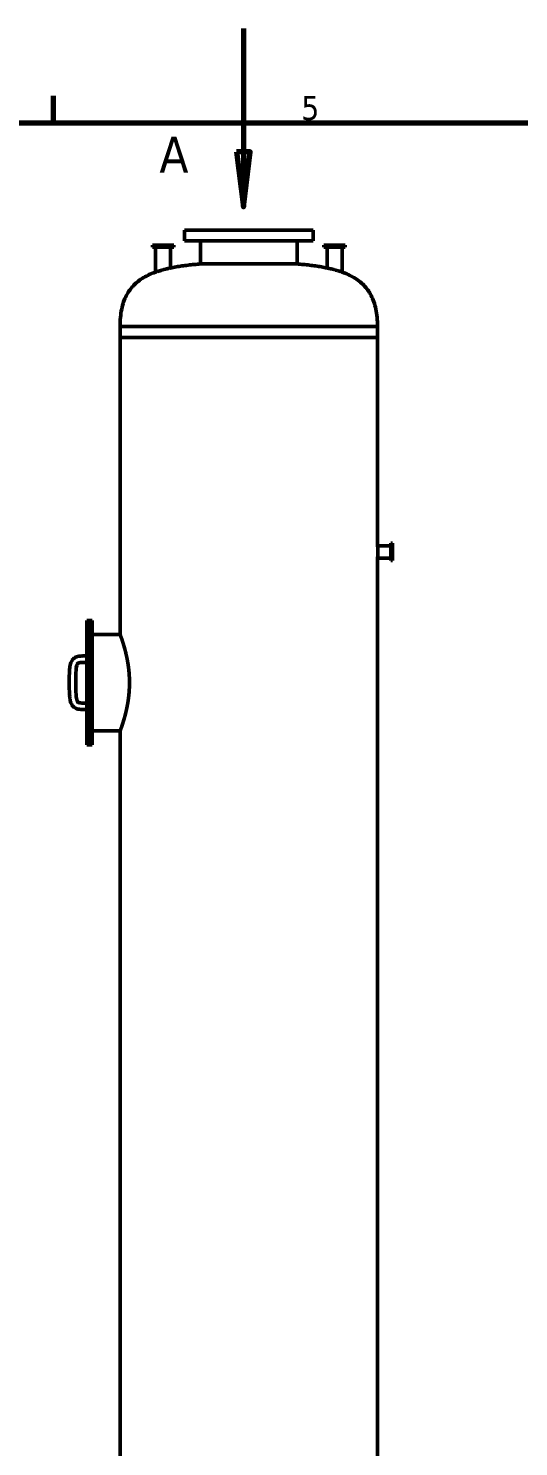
# Model space of a CAD drawing. Header units: millimetres. Extents: x 0 to 19008, y 0 to 13560.
# Drawn here: x 7011 to 9297, y 6948 to 13560 of the extents above; entities that cross this region are included whole.
import ezdxf

# ---------------------------------------------------------------- set-up
doc = ezdxf.new("R2010")
doc.units = ezdxf.units.MM
doc.header["$LTSCALE"] = 32
doc.linetypes.add('CHAIN', pattern=[0.3543, 0.2362, -0.0295, 0.0591, -0.0295])
for name, color, linetype, lineweight in [('剖切线 (ISO)', 7, 'CHAIN', 70), ('可见 (ISO)', 7, 'Continuous', 50), ('图框 (ISO)', 7, 'Continuous', 70)]:
    doc.layers.add(name, color=color, linetype=linetype, lineweight=lineweight)
doc.styles.add('标签文本 (ISO)', font='TAHOMA.TTF')
doc.styles.add('注释文本 (ISO)', font='TAHOMA.TTF')

# ---------------------------------------------------------------- blocks, each defined once
blk = doc.blocks.new('图框 默认图框')
at = {"layer": '图框 (ISO)'}
blk.add_line((222.75, 410), (222.75, 413.9), dxfattribs=at)
at = {"layer": '图框 (ISO)', "flags": 128}
blk.add_lwpolyline([(10, 10), (10, 410), (584, 410), (584, 10), (10, 10)], dxfattribs=at)
at = {"layer": '图框 (ISO)', "insert": (258.85, 410.33), "char_height": 3.5, "attachment_point": 7, "style": '注释文本 (ISO)'}
blk.add_mtext('5', dxfattribs=at)
blk = doc.blocks.new('二维转换剖视图0')
at = {"layer": '剖切线 (ISO)', "linetype": 'Continuous'}
for p, q in [((250.42, 423.75), (250.42, 405.75)), ((249.42, 405.75), (250.42, 397.75)), ((251.42, 405.75), (249.42, 405.75)), ((250.42, 405.75), (250.42, 397.75)), ((250.42, 397.75), (251.42, 405.75))]:
    blk.add_line(p, q, dxfattribs=at)
at = {"layer": '剖切线 (ISO)', "linetype": 'Continuous', "flags": 128}
blk.add_lwpolyline([(249.42, 405.75), (250.42, 397.75), (251.42, 405.75), (249.42, 405.75)], dxfattribs=at)
at = {"layer": '剖切线 (ISO)'}
blk.add_solid([(249.42, 405.75), (250.42, 397.75), (251.42, 405.75), (249.42, 405.75)], dxfattribs=at)
at = {"layer": '剖切线 (ISO)', "insert": (238.18, 402.74), "char_height": 5.25, "attachment_point": 7, "style": '标签文本 (ISO)'}
blk.add_mtext('A', dxfattribs=at)

msp = doc.modelspace()

# ---------------------------------------------------------------- linework, layer by layer
at = {"layer": '可见 (ISO)'}
for p, q in [((8338.4967, 12619.2543), (7738.4967, 12619.2543)), ((7738.4967, 12569.2543), (7738.4967, 12619.2543)), ((7738.4967, 12569.2543), (8338.4967, 12569.2543)), ((7813.4967, 12461.6), (7813.4967, 12569.2543)), ((8263.4967, 12461.6), (8263.4967, 12569.2543)), ((8338.4967, 12569.2543), (8338.4967, 12619.2543)), ((7689.4225, 12549.2543), (7589.4225, 12549.2543)), ((7589.4225, 12539.2543), (7589.4225, 12549.2543)), ((7589.4225, 12539.2543), (7689.4225, 12539.2543)), ((7603.4967, 12539.2543), (7603.4967, 12423.5402)), ((7673.4967, 12539.2543), (7673.4967, 12442.8634)), ((7689.4225, 12539.2543), (7689.4225, 12549.2543)), ((8488.3554, 12549.2543), (8388.3554, 12549.2543)), ((8388.3554, 12539.2543), (8388.3554, 12549.2543)), ((8388.3554, 12539.2543), (8488.3554, 12539.2543)), ((8403.4967, 12539.2543), (8403.4967, 12442.8634)), ((8473.4967, 12539.2543), (8473.4967, 12423.5402)), ((8488.3554, 12539.2543), (8488.3554, 12549.2543)), ((8263.4967, 12461.6), (7813.4967, 12461.6)), ((7438.2854, 12169.2543), (8638.7079, 12169.2543)), ((7438.4967, 12169.2542), (7438.2854, 12169.2543)), ((8638.4967, 12169.2542), (7438.4967, 12169.2542)), ((7438.4967, 12119.2543), (7438.4967, 12169.2542)), ((8638.4967, 12169.2542), (8638.7079, 12169.2543)), ((8638.4967, 12119.2543), (8638.4967, 12169.2542)), ((8638.4967, 12119.2543), (7438.4967, 12119.2543)), ((7438.4967, 12119.2543), (8638.4967, 12119.2543)), ((7438.4967, 12119.2543), (7438.4967, 10734.2543)), ((8638.4967, 12119.2543), (8638.4967, 11142.9543)), ((8638.4967, 11142.9543), (8640.3321, 11142.9543)), ((8640.3321, 11148.2543), (8640.3321, 11090.2543)), ((8640.3321, 11148.2543), (8700.3321, 11148.2543)), ((8700.3321, 11159.2543), (8700.3321, 11079.2543)), ((8708.3321, 11159.2543), (8700.3321, 11159.2543)), ((8708.3321, 11159.2543), (8708.3321, 11079.2543)), ((8638.4967, 11095.5543), (8640.3321, 11095.5543)), ((8638.4967, 11095.5543), (8638.4967, 4044.2543)), ((8640.3321, 11090.2543), (8700.3321, 11090.2543)), ((8708.3321, 11079.2543), (8700.3321, 11079.2543)), ((7283.4918, 10799.2543), (7283.4918, 10219.2543)), ((7293.4918, 10799.2543), (7283.4918, 10799.2543)), ((7293.4918, 10219.2543), (7293.4918, 10799.2543)), ((7293.4918, 10219.2543), (7293.4918, 10799.2543)), ((7293.4918, 10799.2543), (7308.4918, 10799.2543)), ((7308.4918, 10219.2543), (7308.4918, 10799.2543)), ((7438.4967, 10734.2543), (7308.4918, 10734.2543)), ((7438.4967, 10284.2543), (7308.4918, 10284.2543)), ((7438.4967, 10284.2543), (7438.4967, 4944.2543)), ((7293.4918, 10219.2543), (7283.4918, 10219.2543)), ((7293.4918, 10219.2543), (7308.4918, 10219.2543))]:
    msp.add_line(p, q, dxfattribs=at)
for points, knots in [([(7673.4967, 12442.8634), (7673.4967, 12442.8634), (7673.4915, 12442.8622), (7673.4468, 12442.8519), (7673.3562, 12442.8311), (7672.9769, 12442.7436), (7672.6035, 12442.6575), (7670.8339, 12442.2475), (7668.761, 12441.7652), (7663.2228, 12440.4428), (7659.8016, 12439.6122), (7651.8306, 12437.6114), (7647.3014, 12436.4416), (7638.0767, 12433.9656), (7633.459, 12432.682), (7625.0105, 12430.2504), (7621.1945, 12429.1145), (7614.7556, 12427.1487), (7612.0811, 12426.3095), (7608.1721, 12425.0647), (7606.7667, 12424.6097), (7604.8968, 12424.0006), (7604.2981, 12423.8039), (7603.7471, 12423.6227), (7603.6217, 12423.5814), (7603.516, 12423.5465), (7603.4967, 12423.5402), (7603.4967, 12423.5402)], [-13.346453419, -13.346453419, -13.346453419, -13.346453419, -13.241735584, -13.241735584, -12.897572132, -12.897572132, -12.350401598, -12.350401598, -10.998717974, -10.998717974, -9.633484591, -9.633484591, -8.176511445, -8.176511445, -6.751322262, -6.751322262, -5.446929099, -5.446929099, -4.284572026, -4.284572026, -3.376877014, -3.376877014, -2.67221624, -2.67221624, -2.321731821, -2.321731821, -2.120229421, -2.120229421, -2.120229421, -2.120229421]), ([(7673.4967, 12442.8634), (7682.1281, 12444.676), (7690.9219, 12446.3537), (7708.8082, 12449.4678), (7717.9005, 12450.9042), (7736.3572, 12453.562), (7745.7215, 12454.7834), (7764.6955, 12457.0349), (7774.3052, 12458.065), (7793.7435, 12459.9552), (7803.572, 12460.8154), (7813.4967, 12461.6)], [-1.71600962381, -1.71600962381, -1.71600962381, -1.71600962381, -1.6983104289, -1.6983104289, -1.68061123399, -1.68061123399, -1.66291203908, -1.66291203908, -1.64521284417, -1.64521284417, -1.62751364926, -1.62751364926, -1.62751364926, -1.62751364926]), ([(8403.4967, 12442.8634), (8394.8653, 12444.676), (8386.0714, 12446.3537), (8368.1852, 12449.4678), (8359.0928, 12450.9042), (8340.6361, 12453.562), (8331.2718, 12454.7834), (8312.2978, 12457.0349), (8302.6881, 12458.065), (8283.2499, 12459.9552), (8273.4214, 12460.8154), (8263.4967, 12461.6)], [-1.71600962381, -1.71600962381, -1.71600962381, -1.71600962381, -1.6983104289, -1.6983104289, -1.68061123399, -1.68061123399, -1.66291203908, -1.66291203908, -1.64521284417, -1.64521284417, -1.62751364926, -1.62751364926, -1.62751364926, -1.62751364926]), ([(8473.4967, 12423.5402), (8473.4967, 12423.5402), (8473.485, 12423.544), (8473.4127, 12423.5678), (8473.3124, 12423.6009), (8472.8827, 12423.7423), (8472.4327, 12423.8903), (8470.4753, 12424.5297), (8468.3698, 12425.2134), (8462.779, 12426.9799), (8459.286, 12428.0621), (8451.1712, 12430.49), (8446.5498, 12431.829), (8437.2843, 12434.4123), (8432.7184, 12435.6401), (8424.3909, 12437.8083), (8420.6514, 12438.7505), (8414.3126, 12440.3123), (8411.6803, 12440.9443), (8407.9855, 12441.8203), (8406.7051, 12442.1197), (8404.9301, 12442.5327), (8404.3397, 12442.669), (8403.7615, 12442.8024), (8403.6229, 12442.8343), (8403.5151, 12442.8591), (8403.4967, 12442.8634), (8403.4967, 12442.8634)], [-20.331472623, -20.331472623, -20.331472623, -20.331472623, -20.174865896, -20.174865896, -19.846032592, -19.846032592, -19.240132201, -19.240132201, -17.91655262, -17.91655262, -16.531368185, -16.531368185, -15.045628059, -15.045628059, -13.636351773, -13.636351773, -12.357346524, -12.357346524, -11.203015648, -11.203015648, -10.366255698, -10.366255698, -9.682224178, -9.682224178, -9.304067605, -9.304067605, -9.107119292, -9.107119292, -9.107119292, -9.107119292]), ([(7438.2854, 12169.2543), (7438.2986, 12200.0341), (7440.9152, 12227.1215), (7450.8718, 12275.1182), (7458.2117, 12296.0275), (7477.1308, 12332.7567), (7488.71, 12348.5766), (7515.6231, 12376.0978), (7530.9572, 12387.7991), (7564.8955, 12407.9355), (7583.4998, 12416.3707), (7603.4967, 12423.5402)], [-2, -2, -2, -2, -1.9533633174, -1.9533633174, -1.9067266348, -1.9067266348, -1.8600899523, -1.8600899523, -1.8134532697, -1.8134532697, -1.7668165871, -1.7668165871, -1.7668165871, -1.7668165871]), ([(8638.7079, 12169.2543), (8638.6948, 12200.0341), (8636.0781, 12227.1215), (8626.1216, 12275.1182), (8618.7816, 12296.0275), (8599.8626, 12332.7567), (8588.2834, 12348.5766), (8561.3702, 12376.0978), (8546.0362, 12387.7991), (8512.0979, 12407.9355), (8493.4936, 12416.3707), (8473.4967, 12423.5402)], [-2, -2, -2, -2, -1.9533633174, -1.9533633174, -1.9067266348, -1.9067266348, -1.8600899523, -1.8600899523, -1.8134532697, -1.8134532697, -1.7668165871, -1.7668165871, -1.7668165871, -1.7668165871]), ([(7438.4967, 10734.2543), (7438.4967, 10734.2543), (7438.6248, 10733.9133), (7439.1516, 10732.5029), (7439.5503, 10731.4335), (7440.6132, 10728.552), (7441.2774, 10726.7398), (7442.8484, 10722.3881), (7443.755, 10719.8486), (7446.779, 10711.2045), (7449.2091, 10704.0511), (7454.4471, 10687.5796), (7457.2504, 10678.2601), (7462.7014, 10658.4389), (7465.5463, 10647.2363), (7470.9342, 10622.8066), (7473.4717, 10609.5792), (7476.6602, 10588.8278), (7477.6219, 10581.754), (7479.2947, 10567.4142), (7480.0056, 10560.1482), (7481.1459, 10545.5552), (7481.5753, 10538.2273), (7482.1433, 10523.6478), (7482.2818, 10516.3961), (7482.2818, 10502.1124), (7482.1433, 10494.8608), (7481.5753, 10480.2813), (7481.1459, 10472.9534), (7480.0056, 10458.3604), (7479.2947, 10451.0943), (7477.6219, 10436.7545), (7476.6602, 10429.6808), (7473.4717, 10408.9293), (7470.9342, 10395.702), (7465.5463, 10371.2722), (7462.7014, 10360.0697), (7457.2504, 10340.2484), (7454.4471, 10330.929), (7449.2091, 10314.4574), (7446.779, 10307.304), (7443.755, 10298.6599), (7442.8484, 10296.1204), (7441.2774, 10291.7687), (7440.6132, 10289.9565), (7439.5503, 10287.075), (7439.1516, 10286.0056), (7438.6248, 10284.5952), (7438.4967, 10284.2543), (7438.4967, 10284.2543)], [34.267903706, 34.267903706, 34.267903706, 34.267903706, 36.408827333, 36.408827333, 38.549750961, 38.549750961, 40.690674588, 40.690674588, 42.831598216, 42.831598216, 47.113445471, 47.113445471, 51.395292726, 51.395292726, 55.680421397, 55.680421397, 59.965550069, 59.965550069, 62.108114404, 62.108114404, 64.25067874, 64.25067874, 66.393243076, 66.393243076, 68.535807411, 68.535807411, 70.678371747, 70.678371747, 72.820936083, 72.820936083, 74.963500418, 74.963500418, 77.106064754, 77.106064754, 81.391193425, 81.391193425, 85.676322097, 85.676322097, 89.958169352, 89.958169352, 94.240016607, 94.240016607, 96.380940234, 96.380940234, 98.521863862, 98.521863862, 100.662787489, 100.662787489, 102.803711116, 102.803711116, 102.803711117, 102.803711117]), ([(7283.4918, 10634.2543), (7273.8683, 10634.2543), (7265.5955, 10634.2552), (7249.2363, 10633.2719), (7241.3614, 10632.1377), (7229.2212, 10627.3511), (7224.7045, 10624.6177), (7217.8119, 10618.2886), (7215.2278, 10614.9696), (7210.5857, 10607.1248), (7208.7812, 10602.5183), (7205.013, 10589.6405), (7203.8335, 10581.0306), (7200.8518, 10547.8319), (7201.5582, 10527.2382), (7201.5595, 10493.6381), (7201.1426, 10473.4345), (7203.6354, 10443.7209), (7204.306, 10437.7391), (7206.6102, 10424.2495), (7208.4018, 10416.8416), (7213.0399, 10407.2892), (7214.4845, 10404.8255), (7218.8623, 10398.917), (7222.2212, 10395.6551), (7229.6003, 10390.7982), (7233.4624, 10389.0757), (7242.9291, 10386.1727), (7248.6648, 10385.3359), (7263.1303, 10384.2503), (7272.3094, 10384.2543), (7283.4918, 10384.2543)], [1, 1, 1, 1, 1.05, 1.05, 1.10948467, 1.10948467, 1.148681531, 1.148681531, 1.181252432, 1.181252432, 1.22201976, 1.22201976, 1.292638422, 1.292638422, 1.492638422, 1.492638422, 1.692638422, 1.692638422, 1.742638422, 1.742638422, 1.808694583, 1.808694583, 1.832279068, 1.832279068, 1.868192812, 1.868192812, 1.900445448, 1.900445448, 1.944002684, 1.944002684, 2, 2, 2, 2]), ([(7283.4918, 10604.2543), (7273.8683, 10604.2543), (7266.053, 10604.2285), (7252.6334, 10603.422), (7247.8475, 10602.4474), (7243.202, 10600.6158), (7242.1588, 10599.916), (7240.4597, 10598.3558), (7239.7441, 10597.4915), (7238.0337, 10594.601), (7237.0551, 10592.3201), (7234.7043, 10584.2865), (7233.6168, 10577.2741), (7231.0044, 10548.1868), (7231.5582, 10527.2245), (7231.5595, 10493.6539), (7231.2366, 10473.5699), (7233.9294, 10441.4724), (7235.5619, 10431.3134), (7238.3935, 10423.6675), (7239.0686, 10422.289), (7240.5533, 10419.8891), (7241.2621, 10419.1388), (7242.8893, 10417.9201), (7243.7969, 10417.3956), (7247.1607, 10416.1757), (7249.9723, 10415.5221), (7260.5612, 10414.3437), (7270.2674, 10414.2543), (7283.4918, 10414.2543)], [1, 1, 1, 1, 1.05, 1.05, 1.10948467, 1.10948467, 1.148681531, 1.148681531, 1.181252432, 1.181252432, 1.22201976, 1.22201976, 1.292638422, 1.292638422, 1.492638422, 1.492638422, 1.692638422, 1.692638422, 1.792638422, 1.792638422, 1.822431204, 1.822431204, 1.862122804, 1.862122804, 1.893896869, 1.893896869, 1.933776849, 1.933776849, 2, 2, 2, 2])]:
    msp.add_open_spline(points, degree=3, knots=knots, dxfattribs=at)

# ---------------------------------------------------------------- block references
at = {"xscale": 32, "yscale": 32, "zscale": 32}
msp.add_blockref('图框 默认图框', (0, 0), dxfattribs=at)
at = {"layer": '剖切线 (ISO)', "xscale": 32, "yscale": 32, "zscale": 32}
msp.add_blockref('二维转换剖视图0', (0, 0), dxfattribs=at)

doc.saveas('drawing.dxf')
